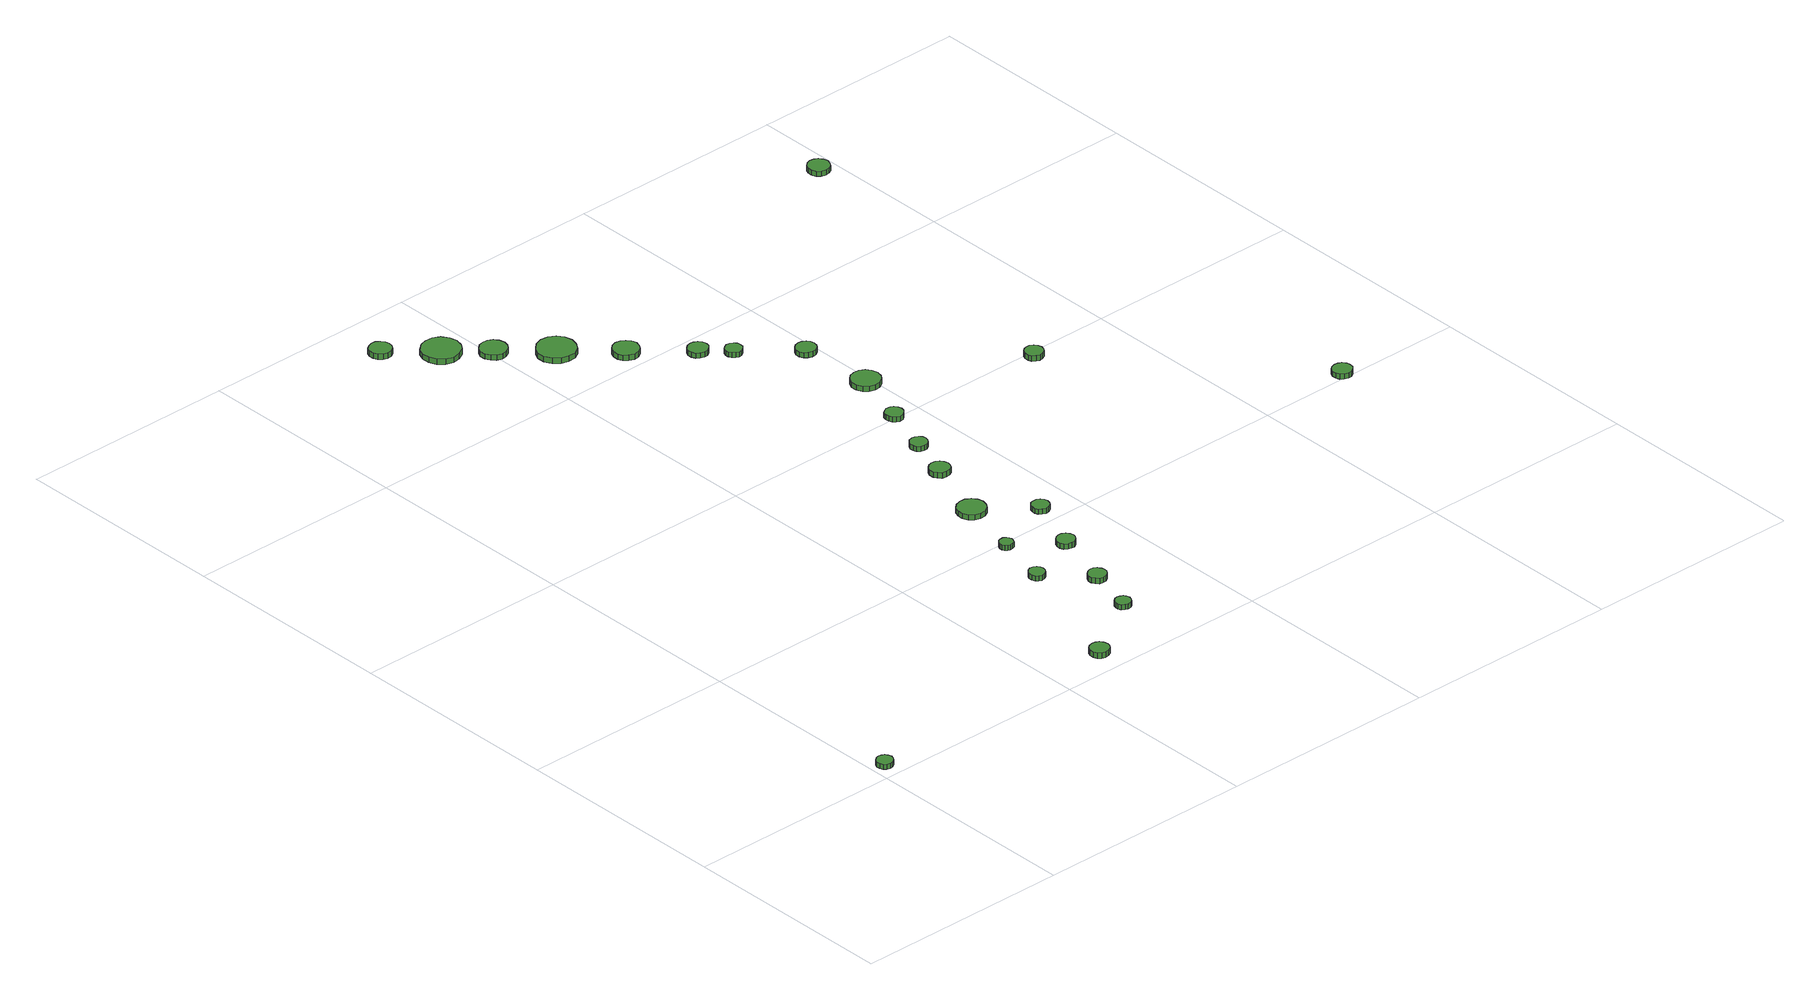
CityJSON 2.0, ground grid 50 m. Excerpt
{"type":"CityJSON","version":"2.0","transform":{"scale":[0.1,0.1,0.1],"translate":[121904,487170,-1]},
"CityObjects":{
"tree1":{"type":"SolitaryVegetationObject","attributes":{"function":"something"},"geometry":[{"type":"MultiSurface","lod":"1","boundaries":[[[0,1,2,3,4,5,6,7,8,9,10,11,12,13,14]],[[15,16,17,18,19,20,21,22,23,24,25,26,27,28,29]],[[0,29,28,1]],[[1,28,27,2]],[[2,27,26,3]],[[3,26,25,4]],[[4,25,24,5]],[[5,24,23,6]],[[6,23,22,7]],[[7,22,21,8]],[[8,21,20,9]],[[9,20,19,10]],[[10,19,18,11]],[[11,18,17,12]],[[12,17,16,13]],[[13,16,15,14]],[[14,15,29,0]]]}]},
"tree2":{"type":"SolitaryVegetationObject","attributes":{"function":"something"},"geometry":[{"type":"MultiSurface","lod":"1","boundaries":[[[30,31,32,33,34,35,36,37,38,39,40,41,42,43,44]],[[45,46,47,48,49,50,51,52,53,54,55,56,57,58,59]],[[30,59,58,31]],[[31,58,57,32]],[[32,57,56,33]],[[33,56,55,34]],[[34,55,54,35]],[[35,54,53,36]],[[36,53,52,37]],[[37,52,51,38]],[[38,51,50,39]],[[39,50,49,40]],[[40,49,48,41]],[[41,48,47,42]],[[42,47,46,43]],[[43,46,45,44]],[[44,45,59,30]]]}]},
"tree3":{"type":"SolitaryVegetationObject","attributes":{"function":"something"},"geometry":[{"type":"MultiSurface","lod":"1","boundaries":[[[60,61,62,63,64,65,66,67,68,69,70,71,72,73,74]],[[75,76,77,78,79,80,81,82,83,84,85,86,87,88,89]],[[60,89,88,61]],[[61,88,87,62]],[[62,87,86,63]],[[63,86,85,64]],[[64,85,84,65]],[[65,84,83,66]],[[66,83,82,67]],[[67,82,81,68]],[[68,81,80,69]],[[69,80,79,70]],[[70,79,78,71]],[[71,78,77,72]],[[72,77,76,73]],[[73,76,75,74]],[[74,75,89,60]]]}]},
"tree4":{"type":"SolitaryVegetationObject","attributes":{"function":"something"},"geometry":[{"type":"MultiSurface","lod":"1","boundaries":[[[90,91,92,93,94,95,96,97,98,99,100,101,102,103,104]],[[105,106,107,108,109,110,111,112,113,114,115,116,117,118,119]],[[90,119,118,91]],[[91,118,117,92]],[[92,117,116,93]],[[93,116,115,94]],[[94,115,114,95]],[[95,114,113,96]],[[96,113,112,97]],[[97,112,111,98]],[[98,111,110,99]],[[99,110,109,100]],[[100,109,108,101]],[[101,108,107,102]],[[102,107,106,103]],[[103,106,105,104]],[[104,105,119,90]]]}]},
"tree5":{"type":"SolitaryVegetationObject","attributes":{"function":"something"},"geometry":[{"type":"MultiSurface","lod":"1","boundaries":[[[120,121,122,123,124,125,126,127,128,129,130,131,132,133,134]],[[135,136,137,138,139,140,141,142,143,144,145,146,147,148,149]],[[120,149,148,121]],[[121,148,147,122]],[[122,147,146,123]],[[123,146,145,124]],[[124,145,144,125]],[[125,144,143,126]],[[126,143,142,127]],[[127,142,141,128]],[[128,141,140,129]],[[129,140,139,130]],[[130,139,138,131]],[[131,138,137,132]],[[132,137,136,133]],[[133,136,135,134]],[[134,135,149,120]]]}]},
"tree6":{"type":"SolitaryVegetationObject","attributes":{"function":"something"},"geometry":[{"type":"MultiSurface","lod":"1","boundaries":[[[150,151,152,153,154,155,156,157,158,159,160,161,162,163,164]],[[165,166,167,168,169,170,171,172,173,174,175,176,177,178,179]],[[150,179,178,151]],[[151,178,177,152]],[[152,177,176,153]],[[153,176,175,154]],[[154,175,174,155]],[[155,174,173,156]],[[156,173,172,157]],[[157,172,171,158]],[[158,171,170,159]],[[159,170,169,160]],[[160,169,168,161]],[[161,168,167,162]],[[162,167,166,163]],[[163,166,165,164]],[[164,165,179,150]]]}]},
"tree7":{"type":"SolitaryVegetationObject","attributes":{"function":"something"},"geometry":[{"type":"MultiSurface","lod":"1","boundaries":[[[180,181,182,183,184,185,186,187,188,189,190,191,192,193,194]],[[195,196,197,198,199,200,201,202,203,204,205,206,207,208,209]],[[180,209,208,181]],[[181,208,207,182]],[[182,207,206,183]],[[183,206,205,184]],[[184,205,204,185]],[[185,204,203,186]],[[186,203,202,187]],[[187,202,201,188]],[[188,201,200,189]],[[189,200,199,190]],[[190,199,198,191]],[[191,198,197,192]],[[192,197,196,193]],[[193,196,195,194]],[[194,195,209,180]]]}]},
"tree8":{"type":"SolitaryVegetationObject","attributes":{"function":"something"},"geometry":[{"type":"MultiSurface","lod":"1","boundaries":[[[210,211,212,213,214,215,216,217,218,219,220,221,222,223,224]],[[225,226,227,228,229,230,231,232,233,234,235,236,237,238,239]],[[210,239,238,211]],[[211,238,237,212]],[[212,237,236,213]],[[213,236,235,214]],[[214,235,234,215]],[[215,234,233,216]],[[216,233,232,217]],[[217,232,231,218]],[[218,231,230,219]],[[219,230,229,220]],[[220,229,228,221]],[[221,228,227,222]],[[222,227,226,223]],[[223,226,225,224]],[[224,225,239,210]]]}]},
"tree9":{"type":"SolitaryVegetationObject","attributes":{"function":"something"},"geometry":[{"type":"MultiSurface","lod":"1","boundaries":[[[240,241,242,243,244,245,246,247,248,249,250,251,252,253,254]],[[255,256,257,258,259,260,261,262,263,264,265,266,267,268,269]],[[240,269,268,241]],[[241,268,267,242]],[[242,267,266,243]],[[243,266,265,244]],[[244,265,264,245]],[[245,264,263,246]],[[246,263,262,247]],[[247,262,261,248]],[[248,261,260,249]],[[249,260,259,250]],[[250,259,258,251]],[[251,258,257,252]],[[252,257,256,253]],[[253,256,255,254]],[[254,255,269,240]]]}]},
"tree10":{"type":"SolitaryVegetationObject","attributes":{"function":"something"},"geometry":[{"type":"MultiSurface","lod":"1","boundaries":[[[270,271,272,273,274,275,276,277,278,279,280,281,282,283,284]],[[285,286,287,288,289,290,291,292,293,294,295,296,297,298,299]],[[270,299,298,271]],[[271,298,297,272]],[[272,297,296,273]],[[273,296,295,274]],[[274,295,294,275]],[[275,294,293,276]],[[276,293,292,277]],[[277,292,291,278]],[[278,291,290,279]],[[279,290,289,280]],[[280,289,288,281]],[[281,288,287,282]],[[282,287,286,283]],[[283,286,285,284]],[[284,285,299,270]]]}]},
"tree11":{"type":"SolitaryVegetationObject","attributes":{"function":"something"},"geometry":[{"type":"MultiSurface","lod":"1","boundaries":[[[300,301,302,303,304,305,306,307,308,309,310,311,312,313,314]],[[315,316,317,318,319,320,321,322,323,324,325,326,327,328,329]],[[300,329,328,301]],[[301,328,327,302]],[[302,327,326,303]],[[303,326,325,304]],[[304,325,324,305]],[[305,324,323,306]],[[306,323,322,307]],[[307,322,321,308]],[[308,321,320,309]],[[309,320,319,310]],[[310,319,318,311]],[[311,318,317,312]],[[312,317,316,313]],[[313,316,315,314]],[[314,315,329,300]]]}]},
"tree12":{"type":"SolitaryVegetationObject","attributes":{"function":"something"},"geometry":[{"type":"MultiSurface","lod":"1","boundaries":[[[330,331,332,333,334,335,336,337,338,339,340,341,342,343,344]],[[345,346,347,348,349,350,351,352,353,354,355,356,357,358,359]],[[330,359,358,331]],[[331,358,357,332]],[[332,357,356,333]],[[333,356,355,334]],[[334,355,354,335]],[[335,354,353,336]],[[336,353,352,337]],[[337,352,351,338]],[[338,351,350,339]],[[339,350,349,340]],[[340,349,348,341]],[[341,348,347,342]],[[342,347,346,343]],[[343,346,345,344]],[[344,345,359,330]]]}]},
"tree13":{"type":"SolitaryVegetationObject","attributes":{"function":"something"},"geometry":[{"type":"MultiSurface","lod":"1","boundaries":[[[360,361,362,363,364,365,366,367,368,369,370,371,372,373,374]],[[375,376,377,378,379,380,381,382,383,384,385,386,387,388,389]],[[360,389,388,361]],[[361,388,387,362]],[[362,387,386,363]],[[363,386,385,364]],[[364,385,384,365]],[[365,384,383,366]],[[366,383,382,367]],[[367,382,381,368]],[[368,381,380,369]],[[369,380,379,370]],[[370,379,378,371]],[[371,378,377,372]],[[372,377,376,373]],[[373,376,375,374]],[[374,375,389,360]]]}]},
"tree14":{"type":"SolitaryVegetationObject","attributes":{"function":"something"},"geometry":[{"type":"MultiSurface","lod":"1","boundaries":[[[390,391,392,393,394,395,396,397,398,399,400,401,402,403,404]],[[405,406,407,408,409,410,411,412,413,414,415,416,417,418,419]],[[390,419,418,391]],[[391,418,417,392]],[[392,417,416,393]],[[393,416,415,394]],[[394,415,414,395]],[[395,414,413,396]],[[396,413,412,397]],[[397,412,411,398]],[[398,411,410,399]],[[399,410,409,400]],[[400,409,408,401]],[[401,408,407,402]],[[402,407,406,403]],[[403,406,405,404]],[[404,405,419,390]]]}]},
"tree15":{"type":"SolitaryVegetationObject","attributes":{"function":"something"},"geometry":[{"type":"MultiSurface","lod":"1","boundaries":[[[420,421,422,423,424,425,426,427,428,429,430,431,432,433,434]],[[435,436,437,438,439,440,441,442,443,444,445,446,447,448,449]],[[420,449,448,421]],[[421,448,447,422]],[[422,447,446,423]],[[423,446,445,424]],[[424,445,444,425]],[[425,444,443,426]],[[426,443,442,427]],[[427,442,441,428]],[[428,441,440,429]],[[429,440,439,430]],[[430,439,438,431]],[[431,438,437,432]],[[432,437,436,433]],[[433,436,435,434]],[[434,435,449,420]]]}]},
"tree16":{"type":"SolitaryVegetationObject","attributes":{"function":"something"},"geometry":[{"type":"MultiSurface","lod":"1","boundaries":[[[450,451,452,453,454,455,456,457,458,459,460,461,462,463,464]],[[465,466,467,468,469,470,471,472,473,474,475,476,477,478,479]],[[450,479,478,451]],[[451,478,477,452]],[[452,477,476,453]],[[453,476,475,454]],[[454,475,474,455]],[[455,474,473,456]],[[456,473,472,457]],[[457,472,471,458]],[[458,471,470,459]],[[459,470,469,460]],[[460,469,468,461]],[[461,468,467,462]],[[462,467,466,463]],[[463,466,465,464]],[[464,465,479,450]]]}]},
"tree17":{"type":"SolitaryVegetationObject","attributes":{"function":"something"},"geometry":[{"type":"MultiSurface","lod":"1","boundaries":[[[480,481,482,483,484,485,486,487,488,489,490,491,492,493,494]],[[495,496,497,498,499,500,501,502,503,504,505,506,507,508,509]],[[480,509,508,481]],[[481,508,507,482]],[[482,507,506,483]],[[483,506,505,484]],[[484,505,504,485]],[[485,504,503,486]],[[486,503,502,487]],[[487,502,501,488]],[[488,501,500,489]],[[489,500,499,490]],[[490,499,498,491]],[[491,498,497,492]],[[492,497,496,493]],[[493,496,495,494]],[[494,495,509,480]]]}]},
"tree18":{"type":"SolitaryVegetationObject","attributes":{"function":"something"},"geometry":[{"type":"MultiSurface","lod":"1","boundaries":[[[510,511,512,513,514,515,516,517,518,519,520,521,522,523,524]],[[525,526,527,528,529,530,531,532,533,534,535,536,537,538,539]],[[510,539,538,511]],[[511,538,537,512]],[[512,537,536,513]],[[513,536,535,514]],[[514,535,534,515]],[[515,534,533,516]],[[516,533,532,517]],[[517,532,531,518]],[[518,531,530,519]],[[519,530,529,520]],[[520,529,528,521]],[[521,528,527,522]],[[522,527,526,523]],[[523,526,525,524]],[[524,525,539,510]]]}]},
"tree19":{"type":"SolitaryVegetationObject","attributes":{"function":"something"},"geometry":[{"type":"MultiSurface","lod":"1","boundaries":[[[540,541,542,543,544,545,546,547,548,549,550,551,552,553,554]],[[555,556,557,558,559,560,561,562,563,564,565,566,567,568,569]],[[540,569,568,541]],[[541,568,567,542]],[[542,567,566,543]],[[543,566,565,544]],[[544,565,564,545]],[[545,564,563,546]],[[546,563,562,547]],[[547,562,561,548]],[[548,561,560,549]],[[549,560,559,550]],[[550,559,558,551]],[[551,558,557,552]],[[552,557,556,553]],[[553,556,555,554]],[[554,555,569,540]]]}]},
"tree20":{"type":"SolitaryVegetationObject","attributes":{"function":"something"},"geometry":[{"type":"MultiSurface","lod":"1","boundaries":[[[570,571,572,573,574,575,576,577,578,579,580,581,582,583,584]],[[585,586,587,588,589,590,591,592,593,594,595,596,597,598,599]],[[570,599,598,571]],[[571,598,597,572]],[[572,597,596,573]],[[573,596,595,574]],[[574,595,594,575]],[[575,594,593,576]],[[576,593,592,577]],[[577,592,591,578]],[[578,591,590,579]],[[579,590,589,580]],[[580,589,588,581]],[[581,588,587,582]],[[582,587,586,583]],[[583,586,585,584]],[[584,585,599,570]]]}]},
"tree21":{"type":"SolitaryVegetationObject","attributes":{"function":"something"},"geometry":[{"type":"MultiSurface","lod":"1","boundaries":[[[600,601,602,603,604,605,606,607,608,609,610,611,612,613,614]],[[615,616,617,618,619,620,621,622,623,624,625,626,627,628,629]],[[600,629,628,601]],[[601,628,627,602]],[[602,627,626,603]],[[603,626,625,604]],[[604,625,624,605]],[[605,624,623,606]],[[606,623,622,607]],[[607,622,621,608]],[[608,621,620,609]],[[609,620,619,610]],[[610,619,618,611]],[[611,618,617,612]],[[612,617,616,613]],[[613,616,615,614]],[[614,615,629,600]]]}]},
"tree22":{"type":"SolitaryVegetationObject","attributes":{"function":"something"},"geometry":[{"type":"MultiSurface","lod":"1","boundaries":[[[630,631,632,633,634,635,636,637,638,639,640,641,642,643,644]],[[645,646,647,648,649,650,651,652,653,654,655,656,657,658,659]],[[630,659,658,631]],[[631,658,657,632]],[[632,657,656,633]],[[633,656,655,634]],[[634,655,654,635]],[[635,654,653,636]],[[636,653,652,637]],[[637,652,651,638]],[[638,651,650,639]],[[639,650,649,640]],[[640,649,648,641]],[[641,648,647,642]],[[642,647,646,643]],[[643,646,645,644]],[[644,645,659,630]]]}]},
"tree23":{"type":"SolitaryVegetationObject","attributes":{"function":"something"},"geometry":[{"type":"MultiSurface","lod":"1","boundaries":[[[660,661,662,663,664,665,666,667,668,669,670,671,672,673,674]],[[675,676,677,678,679,680,681,682,683,684,685,686,687,688,689]],[[660,689,688,661]],[[661,688,687,662]],[[662,687,686,663]],[[663,686,685,664]],[[664,685,684,665]],[[665,684,683,666]],[[666,683,682,667]],[[667,682,681,668]],[[668,681,680,669]],[[669,680,679,670]],[[670,679,678,671]],[[671,678,677,672]],[[672,677,676,673]],[[673,676,675,674]],[[674,675,689,660]]]}]},
"tree24":{"type":"SolitaryVegetationObject","attributes":{"function":"something"},"geometry":[{"type":"MultiSurface","lod":"1","boundaries":[[[690,691,692,693,694,695,696,697,698,699,700,701,702,703,704]],[[705,706,707,708,709,710,711,712,713,714,715,716,717,718,719]],[[690,719,718,691]],[[691,718,717,692]],[[692,717,716,693]],[[693,716,715,694]],[[694,715,714,695]],[[695,714,713,696]],[[696,713,712,697]],[[697,712,711,698]],[[698,711,710,699]],[[699,710,709,700]],[[700,709,708,701]],[[701,708,707,702]],[[702,707,706,703]],[[703,706,705,704]],[[704,705,719,690]]]}]}
},
"vertices":[
[39,27,32],[37,35,32],[32,41,32],[26,45,32],[18,46,32],[11,43,32],[5,38,32],[2,31,32],[2,23,32],[5,16,32],[11,11,32],[18,9,32],[26,10,32],[32,13,32],[37,20,32],[37,20,20],[32,13,20],[26,10,20],[18,9,20],[11,11,20],[5,16,20],[2,23,20],[2,31,20],[5,38,20],[11,43,20],[18,46,20],[26,45,20],[32,41,20],[37,35,20],[39,27,20],
[655,54,28],[653,63,28],[648,71,28],[640,75,28],[631,76,28],[622,73,28],[615,67,28],[612,59,28],[612,50,28],[615,41,28],[622,35,28],[631,33,28],[640,34,28],[648,38,28],[653,45,28],[653,45,15],[648,38,15],[640,34,15],[631,33,15],[622,35,15],[615,41,15],[612,50,15],[612,59,15],[615,67,15],[622,73,15],[631,76,15],[640,75,15],[648,71,15],[653,63,15],[655,54,15],
[806,153,29],[804,161,29],[800,166,29],[794,170,29],[787,171,29],[780,169,29],[774,164,29],[771,157,29],[771,150,29],[774,143,29],[780,138,29],[787,136,29],[794,137,29],[800,140,29],[804,146,29],[804,146,17],[800,140,17],[794,137,17],[787,136,17],[780,138,17],[774,143,17],[771,150,17],[771,157,17],[774,164,17],[780,169,17],[787,171,17],[794,170,17],[800,166,17],[804,161,17],[806,153,17],
[757,358,24],[756,366,24],[751,372,24],[745,376,24],[737,377,24],[730,374,24],[725,369,24],[722,362,24],[722,355,24],[725,348,24],[730,343,24],[737,340,24],[745,341,24],[751,345,24],[756,351,24],[756,351,12],[751,345,12],[745,341,12],[737,340,12],[730,343,12],[725,348,12],[722,355,12],[722,362,12],[725,369,12],[730,374,12],[737,377,12],[745,376,12],[751,372,12],[756,366,12],[757,358,12],
[356,1879,27],[354,1889,27],[348,1897,27],[339,1903,27],[329,1904,27],[319,1900,27],[311,1894,27],[307,1884,27],[307,1874,27],[311,1864,27],[319,1857,27],[329,1854,27],[339,1855,27],[348,1860,27],[354,1869,27],[354,1869,14],[348,1860,14],[339,1855,14],[329,1854,14],[319,1857,14],[311,1864,14],[307,1874,14],[307,1884,14],[311,1894,14],[319,1900,14],[329,1904,14],[339,1903,14],[348,1897,14],[354,1889,14],[356,1879,14],
[846,271,24],[844,279,24],[839,286,24],[832,291,24],[823,292,24],[815,289,24],[809,283,24],[805,275,24],[805,267,24],[809,259,24],[815,253,24],[823,251,24],[832,252,24],[839,256,24],[844,263,24],[844,263,11],[839,256,11],[832,252,11],[823,251,11],[815,253,11],[809,259,11],[805,267,11],[805,275,11],[809,283,11],[815,289,11],[823,292,11],[832,291,11],[839,286,11],[844,279,11],[846,271,11],
[786,484,24],[784,490,24],[781,496,24],[775,499,24],[768,499,24],[762,497,24],[758,493,24],[755,487,24],[755,481,24],[758,475,24],[762,471,24],[768,469,24],[775,469,24],[781,472,24],[784,478,24],[784,478,12],[781,472,12],[775,469,12],[768,469,12],[762,471,12],[758,475,12],[755,481,12],[755,487,12],[758,493,12],[762,497,12],[768,499,12],[775,499,12],[781,496,12],[784,490,12],[786,484,12],
[463,1794,28],[459,1811,28],[449,1826,28],[433,1835,28],[415,1836,28],[399,1831,28],[385,1819,28],[378,1803,28],[378,1785,28],[385,1769,28],[399,1757,28],[415,1751,28],[433,1753,28],[449,1762,28],[459,1776,28],[459,1776,15],[449,1762,15],[433,1753,15],[415,1751,15],[399,1757,15],[385,1769,15],[378,1785,15],[378,1803,15],[385,1819,15],[399,1831,15],[415,1836,15],[433,1835,15],[449,1826,15],[459,1811,15],[463,1794,15],
[833,622,30],[830,635,30],[822,645,30],[811,652,30],[798,653,30],[785,649,30],[775,640,30],[770,628,30],[770,615,30],[775,603,30],[785,594,30],[798,590,30],[811,592,30],[822,598,30],[830,609,30],[830,609,18],[822,598,18],[811,592,18],[798,590,18],[785,594,18],[775,603,18],[770,615,18],[770,628,18],[775,640,18],[785,649,18],[798,653,18],[811,652,18],[822,645,18],[830,635,18],[833,622,18],
[888,411,24],[886,419,24],[881,426,24],[873,431,24],[865,432,24],[857,429,24],[850,423,24],[847,415,24],[847,407,24],[850,399,24],[857,393,24],[865,391,24],[873,391,24],[881,396,24],[886,403,24],[886,403,11],[881,396,11],[873,391,11],[865,391,11],[857,393,11],[850,399,11],[847,407,11],[847,415,11],[850,423,11],[857,429,11],[865,432,11],[873,431,11],[881,426,11],[886,419,11],[888,411,11],
[532,1726,26],[529,1739,26],[522,1749,26],[511,1755,26],[499,1756,26],[487,1753,26],[478,1744,26],[472,1733,26],[472,1720,26],[478,1709,26],[487,1700,26],[499,1696,26],[511,1698,26],[522,1704,26],[529,1714,26],[529,1714,14],[522,1704,14],[511,1698,14],[499,1696,14],[487,1700,14],[478,1709,14],[472,1720,14],[472,1733,14],[478,1744,14],[487,1753,14],[499,1756,14],[511,1755,14],[522,1749,14],[529,1739,14],[532,1726,14],
[934,539,27],[932,547,27],[927,553,27],[920,558,27],[912,558,27],[904,556,27],[898,550,27],[895,543,27],[895,535,27],[898,527,27],[904,522,27],[912,519,27],[920,520,27],[927,524,27],[932,531,27],[932,531,15],[927,524,15],[920,520,15],[912,519,15],[904,522,15],[898,527,15],[895,535,15],[895,543,15],[898,550,15],[904,556,15],[912,558,15],[920,558,15],[927,553,15],[932,547,15],[934,539,15],
[638,1640,27],[634,1658,27],[624,1672,27],[609,1681,27],[591,1683,27],[574,1677,27],[561,1665,27],[553,1649,27],[553,1631,27],[561,1615,27],[574,1603,27],[591,1598,27],[609,1599,27],[624,1608,27],[634,1623,27],[634,1623,14],[624,1608,14],[609,1599,14],[591,1598,14],[574,1603,14],[561,1615,14],[553,1631,14],[553,1649,14],[561,1665,14],[574,1677,14],[591,1683,14],[609,1681,14],[624,1672,14],[634,1658,14],[638,1640,14],
[879,777,30],[877,786,30],[872,794,30],[864,799,30],[854,800,30],[845,797,30],[838,791,30],[834,782,30],[834,772,30],[838,764,30],[845,757,30],[854,755,30],[864,756,30],[872,760,30],[877,768,30],[877,768,17],[872,760,17],[864,756,17],[854,755,17],[845,757,17],[838,764,17],[834,772,17],[834,782,17],[838,791,17],[845,797,17],[854,800,17],[864,799,17],[872,794,17],[877,786,17],[879,777,17],
[728,1545,26],[725,1557,26],[718,1566,26],[708,1572,26],[696,1574,26],[684,1570,26],[675,1562,26],[671,1551,26],[671,1539,26],[675,1528,26],[684,1520,26],[696,1516,26],[708,1517,26],[718,1523,26],[725,1533,26],[725,1533,13],[718,1523,13],[708,1517,13],[696,1516,13],[684,1520,13],[675,1528,13],[671,1539,13],[671,1551,13],[675,1562,13],[684,1570,13],[696,1574,13],[708,1572,13],[718,1566,13],[725,1557,13],[728,1545,13],
[918,886,23],[916,894,23],[911,900,23],[904,904,23],[896,905,23],[888,903,23],[882,897,23],[879,890,23],[879,882,23],[882,875,23],[888,869,23],[896,867,23],[904,867,23],[911,871,23],[916,878,23],[916,878,11],[911,871,11],[904,867,11],[896,867,11],[888,869,11],[882,875,11],[879,882,11],[879,890,11],[882,897,11],[888,903,11],[896,905,11],[904,904,11],[911,900,11],[916,894,11],[918,886,11],
[959,1004,22],[957,1012,22],[952,1019,22],[945,1023,22],[936,1024,22],[928,1021,22],[922,1016,22],[919,1008,22],[919,999,22],[922,992,22],[928,986,22],[936,983,22],[945,984,22],[952,989,22],[957,995,22],[957,995,10],[952,989,10],[945,984,10],[936,983,10],[928,986,10],[922,992,10],[919,999,10],[919,1008,10],[922,1016,10],[928,1021,10],[936,1024,10],[945,1023,10],[952,1019,10],[957,1012,10],[959,1004,10],
[830,1447,26],[828,1457,26],[822,1464,26],[814,1469,26],[805,1470,26],[796,1467,26],[789,1461,26],[785,1452,26],[785,1443,26],[789,1434,26],[796,1428,26],[805,1425,26],[814,1426,26],[822,1431,26],[828,1438,26],[828,1438,14],[822,1431,14],[814,1426,14],[805,1425,14],[796,1428,14],[789,1434,14],[785,1443,14],[785,1452,14],[789,1461,14],[796,1467,14],[805,1470,14],[814,1469,14],[822,1464,14],[828,1457,14],[830,1447,14],
[878,1398,26],[877,1406,26],[872,1412,26],[865,1416,26],[857,1417,26],[850,1414,26],[844,1409,26],[841,1402,26],[841,1394,26],[844,1387,26],[850,1382,26],[857,1379,26],[865,1380,26],[872,1384,26],[877,1390,26],[877,1390,14],[872,1384,14],[865,1380,14],[857,1379,14],[850,1382,14],[844,1387,14],[841,1394,14],[841,1402,14],[844,1409,14],[850,1414,14],[857,1417,14],[865,1416,14],[872,1412,14],[877,1406,14],[878,1398,14],
[1011,1132,26],[1008,1146,26],[1000,1157,26],[988,1164,26],[975,1165,26],[962,1161,26],[952,1152,26],[946,1139,26],[946,1126,26],[952,1113,26],[962,1104,26],[975,1100,26],[988,1101,26],[1000,1108,26],[1008,1119,26],[1008,1119,14],[1000,1108,14],[988,1101,14],[975,1100,14],[962,1104,14],[952,1113,14],[946,1126,14],[946,1139,14],[952,1152,14],[962,1161,14],[975,1165,14],[988,1164,14],[1000,1157,14],[1008,1146,14],[1011,1132,14],
[991,1301,27],[989,1310,27],[984,1317,27],[975,1322,27],[966,1323,27],[957,1320,27],[950,1314,27],[946,1305,27],[946,1296,27],[950,1287,27],[957,1281,27],[966,1278,27],[975,1279,27],[984,1284,27],[989,1291,27],[989,1291,15],[984,1284,15],[975,1279,15],[966,1278,15],[957,1281,15],[950,1287,15],[946,1296,15],[946,1305,15],[950,1314,15],[957,1320,15],[966,1323,15],[975,1322,15],[984,1317,15],[989,1310,15],[991,1301,15],
[1327,987,21],[1325,995,21],[1320,1002,21],[1312,1007,21],[1304,1007,21],[1296,1005,21],[1289,999,21],[1286,991,21],[1286,982,21],[1289,974,21],[1296,969,21],[1304,966,21],[1312,967,21],[1320,971,21],[1325,978,21],[1325,978,8],[1320,971,8],[1312,967,8],[1304,966,8],[1296,969,8],[1289,974,8],[1286,982,8],[1286,991,8],[1289,999,8],[1296,1005,8],[1304,1007,8],[1312,1007,8],[1320,1002,8],[1325,995,8],[1327,987,8],
[1738,512,24],[1737,521,24],[1731,529,24],[1723,533,24],[1714,534,24],[1705,531,24],[1698,525,24],[1695,517,24],[1695,508,24],[1698,499,24],[1705,493,24],[1714,490,24],[1723,491,24],[1731,496,24],[1737,503,24],[1737,503,12],[1731,496,12],[1723,491,12],[1714,490,12],[1705,493,12],[1698,499,12],[1695,508,12],[1695,517,12],[1698,525,12],[1705,531,12],[1714,534,12],[1723,533,12],[1731,529,12],[1737,521,12],[1738,512,12],
[1480,1795,27],[1477,1805,27],[1471,1813,27],[1463,1818,27],[1453,1819,27],[1443,1816,27],[1435,1809,27],[1431,1800,27],[1431,1790,27],[1435,1780,27],[1443,1773,27],[1453,1770,27],[1463,1771,27],[1471,1776,27],[1477,1785,27],[1477,1785,15],[1471,1776,15],[1463,1771,15],[1453,1770,15],[1443,1773,15],[1435,1780,15],[1431,1790,15],[1431,1800,15],[1435,1809,15],[1443,1816,15],[1453,1819,15],[1463,1818,15],[1471,1813,15],[1477,1805,15],[1480,1795,15]
]}
